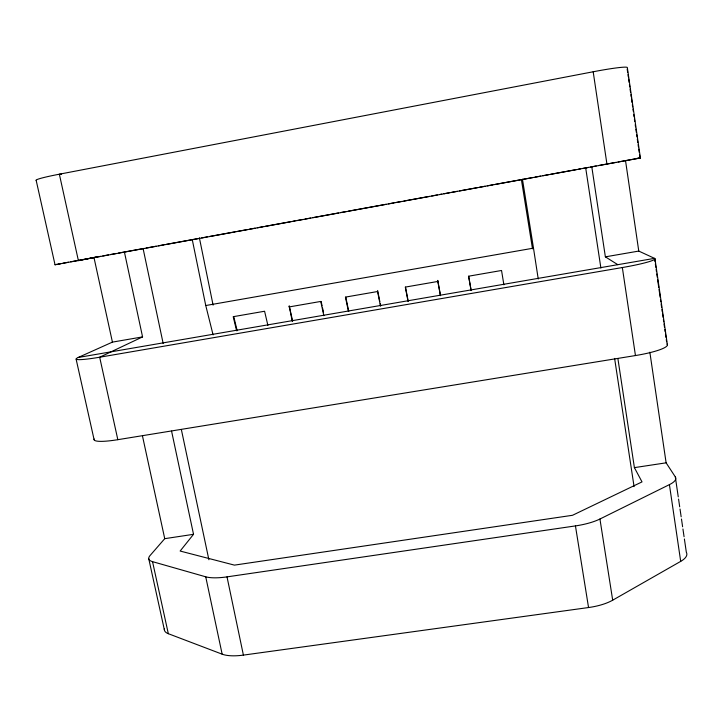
<?xml version="1.0" encoding="UTF-8"?>
<svg xmlns="http://www.w3.org/2000/svg" width="723" height="723" viewBox="0 0 723 723"><rect width="100%" height="100%" fill="white"/><g stroke="black" fill="none" stroke-linecap="round" stroke-linejoin="round"><path stroke-width="1.08" d="M292.209 321.157L289.2 305.874L292.652 321.148M171.568 431.098L193.529 534.315L180.135 551.043L234.433 565.124L572.517 515.291L642.015 481.898L634.396 467.627L617.885 358.527M193.529 534.315L164.736 538.671L150.05 555.553A32.137 8.468 -13.6 0 0 152.535 561.654L168.323 633.7L222.151 654.17A33.936 12.011 -14 0 0 243.398 655.11L588.549 607.537A35.056 12.897 -6.9 0 0 612.688 600.189L680.695 561.373A33.439 11.315 -5.9 0 0 686.335 552.264L684.392 538.969M152.535 561.654L205.73 576.809A34.279 9.869 -13.2 0 0 227.013 576.873L575.445 525.91A35.427 10.601 -7.7 0 0 599.936 519.015L669.417 484.627A33.764 9.291 -6.8 0 0 675.327 476.909L666.118 462.828L649.85 352.191M142.567 336.9L99.675 357.225A35.499 3.109 -11.5 0 1 78.247 357.469L112.427 342.115L142.567 336.9L124.464 252.264M36.15 180.262L55.029 264.763L57.442 264.202M55.029 264.763L640.397 157.966L627.338 67.6A38.337 2.576 -11.3 0 0 593.185 71.767L59.358 174.198A36.376 2.305 -9.5 0 0 36.43 180.524M96.042 257.026L78.409 260.696L59.358 174.198L61.518 174.216M62.973 263.19L68.504 262.187M70.709 261.78L100.624 256.331M102.847 255.924L108.396 254.912M110.619 254.505L116.177 253.493M118.4 253.086L143.958 248.432M146.182 248.025L156.177 246.2M158.4 245.793L163.958 244.781M166.182 244.374L199.512 238.301M201.735 237.894L207.293 236.882M209.516 236.475L235.074 231.821M237.298 231.414L247.293 229.589M249.516 229.182L255.074 228.17M257.298 227.763L262.856 226.751M265.079 226.344L290.628 221.69M292.851 221.283L295.074 220.877M297.298 220.47L302.856 219.458M305.079 219.051L310.628 218.039M312.851 217.641L338.409 212.978M340.632 212.571L346.19 211.559M348.414 211.152L386.19 204.266M388.414 203.859L393.972 202.847M396.195 202.44L401.744 201.428M403.967 201.021L429.525 196.367M431.748 195.96L437.307 194.948M439.53 194.541L441.753 194.135M443.976 193.737L449.525 192.716M451.748 192.318L457.307 191.306M459.53 190.899L477.307 187.655M479.53 187.248L485.088 186.236M487.311 185.829L492.86 184.817M495.083 184.41L520.641 179.756M522.865 179.349L532.869 177.524M535.092 177.126L540.641 176.105M542.865 175.707L548.423 174.695M550.646 174.288L576.204 169.625M578.427 169.218L580.65 168.811M582.865 168.414L588.423 167.402M590.646 166.995L596.204 165.983M598.427 165.576L615.987 162.377M618.174 161.97L640.397 157.966M192.255 239.593L205.757 305.531L533.493 248.143L522.449 179.196M288.992 306.959L320.75 301.446L323.85 315.716M440.542 295.635L437.767 280.397L437.831 281.455L405.296 287.094L408.007 301.202M591.821 167.013L605.377 256.846L638.77 251.071L654.541 258.364L655.029 261.699M78.247 357.469L654.541 258.364A37.361 3.461 -9.2 0 1 622.34 267.537L99.675 357.225L117.831 439.683L635.454 355.553A36.936 6.082 -8.3 0 0 666.931 344.031M634.396 467.627L666.118 462.828M636.9 158.364L640.036 157.985M605.377 256.846L617.804 264.681M205.757 305.531L213.095 334.903M233.764 316.674L237.18 330.736M236.62 330.773L233.204 316.692L264.591 311.242L267.89 325.395M76.114 359.123L94.126 439.756M148.739 558.653L164.392 629.923M94.035 257.795L112.427 342.115M321.139 301.464L322.087 305.847M322.566 308.043L323.515 312.426M142.494 436.05L164.736 538.671M205.73 576.809L222.151 654.17M143.109 248.622L163.172 343.497M181.365 429.552L208.884 559.738M345.775 297.135L348.766 311.441M348.441 311.432L345.44 297.108L377.578 291.532L380.452 305.928M227.013 576.873L243.398 655.11M199.403 237.93L213.095 305.124M377.623 290.465L379.828 301.527M380.271 303.732L380.714 305.946M405.504 287.121L408.206 301.202M437.831 281.455L440.415 295.626M468.658 276.249L471.125 290.465L468.594 276.204L501.545 270.483L503.886 284.826M521.464 180L532.508 248.839M575.445 525.91L588.549 607.537M599.936 519.015L612.688 600.189M533.493 248.143L538.237 279.006M585.666 167.754L600.903 268.097M614.604 358.4L634.071 486.624M593.185 71.767L606.977 164.347M622.34 267.537L635.454 355.553M625.558 160.868L638.77 251.071M669.417 484.627L680.695 561.373M627.193 69.119L627.672 72.454M627.989 74.668L628.314 76.891M628.63 79.114L629.118 82.449M629.435 84.672L629.76 86.896M630.076 89.11L630.564 92.445M630.881 94.668L631.206 96.891M631.522 99.114L632.01 102.44M632.327 104.663L632.652 106.887M632.968 109.11L633.294 111.333M633.773 114.668L634.098 116.882M634.414 119.105L634.74 121.328M635.219 124.663L635.544 126.887M635.86 129.11L636.339 132.436M636.665 134.659L636.981 136.882M637.306 139.105L637.785 142.44M638.111 144.654L638.427 146.877M638.752 149.101L639.231 152.436M639.557 154.659L639.873 156.882M655.345 263.922L655.833 267.266M656.15 269.489L656.475 271.712M656.8 273.936L657.279 277.28M657.596 279.503L658.725 287.293M659.051 289.516L660.171 297.307M660.497 299.53L660.813 301.753M661.138 303.976L661.617 307.32M661.943 309.543L662.268 311.767M662.584 313.99L663.072 317.334M663.389 319.557L663.714 321.78M664.03 324.003L664.518 327.347M664.835 329.571L665.16 331.794M665.476 334.017L665.964 337.361M666.281 339.584L666.606 341.807M675.327 476.909L678.246 496.855M678.563 499.069L679.701 506.832M680.027 509.046L681.156 516.8M681.482 519.024L682.611 526.778M682.937 528.992L684.066 536.746M654.957 258.753L667.392 344.772M168.323 633.7A31.839 10.312 -14.5 0 1 164.455 628.513M117.831 439.683A35.12 5.468 -12.5 0 1 94.18 439.015M60.75 263.524L58.545 263.976L60.759 263.597"/></g></svg>
